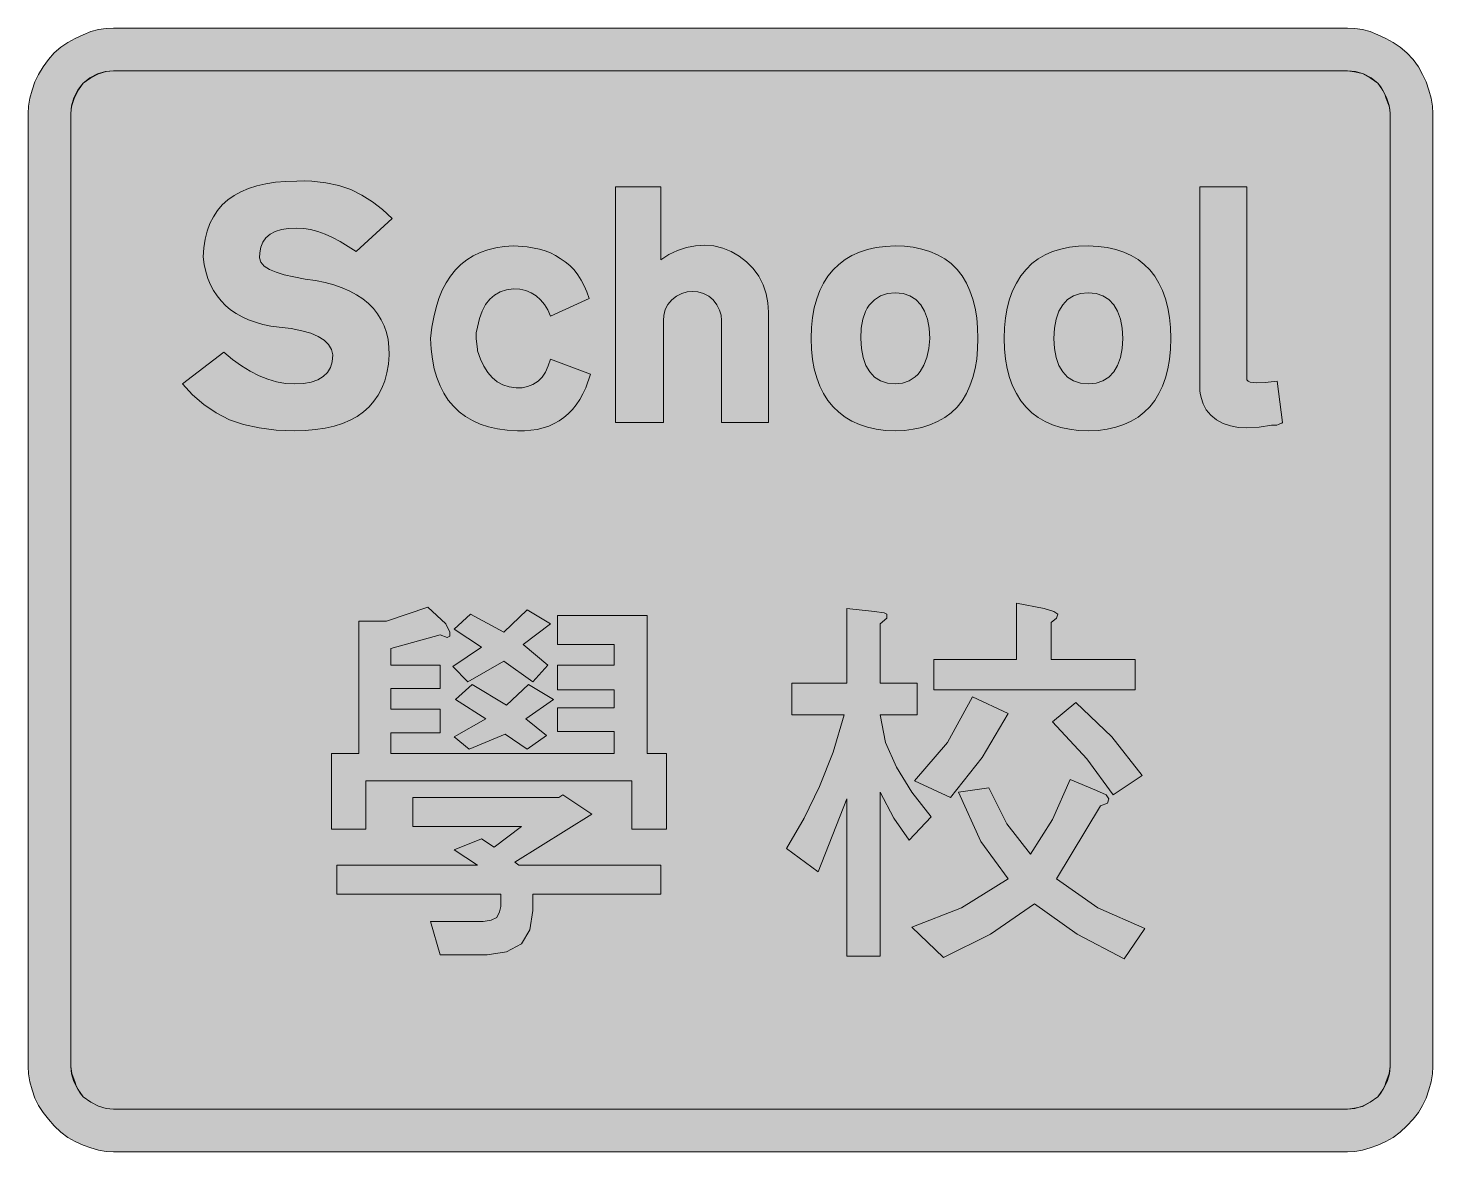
# Model space of a CAD drawing. Header units: metres. Extents: x 132 to 437, y 15 to 259.
import ezdxf

# ---------------------------------------------------------------- set-up
doc = ezdxf.new("R2010")
doc.units = ezdxf.units.M
doc.layers.add('FILL_BLACK_000000', color=7, linetype='Continuous', true_color=0x000000)
doc.layers.add('FILL_WHITE_FFFFFF', color=7, linetype='Continuous', true_color=0xffffff)

msp = doc.modelspace()

# ---------------------------------------------------------------- hatches: boundary and pattern name
at = {"layer": 'FILL_BLACK_000000', "true_color": 0x000000}
h = msp.add_hatch(color=7, dxfattribs=at)
h.dxf.hatch_style = 1
h.paths.add_polyline_path([(421.95, 258.72), (423.63, 258.26), (425.25, 257.52), (426.99, 256.78), (428.62, 255.91), (430.14, 254.86), (431.55, 253.62), (432.97, 252.17), (434.1, 250.58), (435.01, 248.94), (435.75, 247.32), (436.36, 245.52), (436.84, 243.76), (437.14, 242.05), (437.25, 240.42), (437.25, 33.12), (437.14, 31.49), (436.84, 29.78), (436.36, 28.02), (435.75, 26.22), (435.01, 24.65), (434.1, 23.11), (432.97, 21.62), (431.55, 20.22), (430.14, 18.8), (428.62, 17.67), (426.99, 16.76), (425.25, 16.02), (423.63, 15.41), (421.95, 14.93), (420.27, 14.63), (418.65, 14.52), (150.15, 14.52), (148.53, 14.63), (146.85, 14.93), (145.17, 15.41), (143.55, 16.02), (141.81, 16.76), (140.17, 17.67), (138.66, 18.8), (137.25, 20.22), (135.96, 21.62), (134.81, 23.11), (133.83, 24.65), (133.05, 26.22), (132.44, 28.02), (131.96, 29.78), (131.66, 31.49), (131.55, 33.12), (131.55, 240.42), (131.66, 242.05), (131.96, 243.76), (132.44, 245.52), (133.05, 247.32), (133.83, 248.94), (134.81, 250.58), (135.96, 252.17), (137.25, 253.62), (138.66, 254.86), (140.17, 255.91), (141.81, 256.78), (143.55, 257.52), (145.17, 258.26), (146.85, 258.72), (148.53, 258.95), (150.15, 259.02), (418.65, 259.02), (420.27, 258.95), (421.95, 258.72)])
h.paths.add_polyline_path([(148.53, 249.55), (146.85, 249.04), (145.17, 248.2), (143.55, 247.02), (142.92, 246.31), (142.37, 245.52), (141.52, 243.83), (141.02, 242.08), (140.85, 240.42), (140.85, 33.12), (141.02, 31.5), (141.52, 29.82), (142.37, 28.14), (143.55, 26.52), (145.17, 25.34), (146.85, 24.49), (148.53, 23.99), (150.15, 23.82), (418.65, 23.82), (420.27, 23.99), (421.95, 24.49), (423.63, 25.34), (425.25, 26.52), (425.87, 27.25), (426.37, 28.06), (426.77, 28.92), (427.05, 29.82), (427.72, 31.58), (427.95, 33.12), (427.95, 240.42), (427.9, 241.32), (427.74, 242.21), (427.16, 243.94), (426.3, 245.57), (425.25, 247.02), (423.8, 248.2), (422.17, 249.04), (420.44, 249.55), (418.65, 249.72), (150.15, 249.72), (148.53, 249.55)], flags=16)
h = msp.add_hatch(color=7, dxfattribs=at)
h.dxf.hatch_style = 1
h.paths.add_polyline_path([(181.9, 209.05), (182.21, 208.09), (182.92, 207.25), (184.05, 206.52), (185.52, 205.9), (187.27, 205.36), (189.37, 204.87), (191.85, 204.42), (194.08, 204.09), (196.17, 203.66), (198.11, 203.14), (199.9, 202.52), (201.54, 201.8), (203.05, 200.99), (204.4, 200.09), (205.61, 199.09), (206.68, 198.01), (207.6, 196.83), (208.38, 195.57), (209.02, 194.21), (209.52, 192.77), (209.87, 191.24), (210.08, 189.62), (210.15, 187.92), (209.96, 185.91), (209.63, 184.02), (209.15, 182.28), (208.52, 180.66), (207.74, 179.17), (206.82, 177.82), (205.74, 176.6), (204.52, 175.51), (203.16, 174.55), (201.64, 173.71), (199.98, 173.01), (198.17, 172.44), (196.21, 171.99), (194.1, 171.67), (191.85, 171.48), (189.45, 171.42), (185.52, 171.58), (181.84, 172.06), (178.44, 172.81), (175.35, 173.82), (172.49, 175.33), (169.8, 177.16), (167.33, 179.26), (165.15, 181.62), (174.15, 188.52), (176.06, 186.93), (177.97, 185.54), (179.89, 184.36), (181.8, 183.38), (183.71, 182.62), (185.62, 182.07), (187.54, 181.73), (189.45, 181.62), (191.45, 181.72), (193.17, 182.01), (194.61, 182.51), (195.79, 183.19), (196.7, 184.08), (197.34, 185.16), (197.72, 186.44), (197.85, 187.92), (197.57, 189.1), (196.95, 190.17), (195.99, 191.11), (194.7, 191.93), (193.07, 192.63), (191.1, 193.19), (188.79, 193.63), (186.15, 193.92), (184.34, 194.19), (182.64, 194.55), (181.03, 195.01), (179.52, 195.55), (178.12, 196.19), (176.82, 196.92), (175.62, 197.73), (174.53, 198.64), (173.54, 199.65), (172.66, 200.74), (171.88, 201.93), (171.22, 203.2), (170.66, 204.57), (170.21, 206.03), (169.87, 207.58), (169.65, 209.22), (169.78, 211.23), (170.07, 213.12), (170.51, 214.86), (171.11, 216.48), (171.86, 217.97), (172.76, 219.32), (173.81, 220.54), (175.01, 221.63), (176.37, 222.59), (177.87, 223.43), (179.53, 224.13), (181.34, 224.7), (183.29, 225.15), (185.4, 225.47), (187.65, 225.66), (190.05, 225.72), (191.71, 225.78), (193.31, 225.73), (196.35, 225.38), (199.16, 224.75), (201.75, 223.92), (204.17, 222.68), (206.47, 221.22), (208.67, 219.53), (210.75, 217.62), (202.95, 210.42), (199.46, 212.61), (197.79, 213.48), (196.16, 214.21), (194.58, 214.78), (193.04, 215.19), (191.53, 215.44), (190.05, 215.52), (188.25, 215.44), (186.67, 215.18), (185.32, 214.76), (184.2, 214.17), (183.3, 213.41), (182.62, 212.48), (182.17, 211.39), (181.95, 210.12), (181.9, 209.05)])
h = msp.add_hatch(color=7, dxfattribs=at)
h.dxf.hatch_style = 1
h.paths.add_polyline_path([(271, 209.74), (272.86, 210.63), (274.8, 211.27), (276.79, 211.66), (278.79, 211.78), (280.77, 211.62), (282.7, 211.17), (284.55, 210.42), (286.29, 209.41), (287.89, 208.17), (289.32, 206.71), (290.55, 205.02), (291.51, 203.17), (292.16, 201.23), (292.53, 199.24), (292.65, 197.22), (292.65, 173.22), (282.45, 173.22), (282.45, 195.42), (282.34, 196.54), (282, 197.67), (281.44, 198.79), (280.65, 199.92), (279.65, 200.71), (278.51, 201.27), (277.32, 201.61), (276.15, 201.72), (274.98, 201.61), (273.79, 201.27), (272.65, 200.71), (271.65, 199.92), (270.79, 198.87), (270.15, 197.82), (269.89, 196.51), (269.85, 195.42), (269.85, 173.22), (259.35, 173.22), (259.35, 224.52), (269.25, 224.52), (269.25, 208.62), (271, 209.74)])
h = msp.add_hatch(color=7, dxfattribs=at)
h.dxf.hatch_style = 1
h.paths.add_polyline_path([(396.75, 184.32), (396.75, 184.02), (396.75, 182.82), (396.75, 182.52), (397.05, 182.22), (397.49, 182.01), (398.81, 181.81), (400.76, 181.89), (403.35, 182.22), (404.55, 173.22), (404.36, 173.07), (403.95, 172.92), (403.67, 172.75), (403.28, 172.66), (402.15, 172.62), (399.45, 172.21), (396.75, 172.02), (394.96, 172.13), (393.22, 172.47), (391.6, 173.03), (390.15, 173.82), (388.92, 174.82), (387.94, 175.99), (387.24, 177.28), (386.85, 178.62), (386.59, 179.59), (386.55, 180.12), (386.55, 181.02), (386.55, 181.32), (386.55, 224.52), (396.75, 224.52), (396.75, 184.32)])
h = msp.add_hatch(color=7, dxfattribs=at)
h.dxf.hatch_style = 1
h.paths.add_polyline_path([(240.14, 211.45), (242.81, 210.94), (244.04, 210.57), (245.21, 210.1), (246.31, 209.55), (247.35, 208.92), (248.43, 208.19), (249.43, 207.35), (250.35, 206.4), (251.17, 205.36), (251.92, 204.21), (252.58, 202.97), (253.16, 201.64), (253.65, 200.22), (245.25, 196.32), (244.63, 197.7), (243.9, 198.9), (243.06, 199.93), (242.1, 200.78), (241.03, 201.45), (239.85, 201.93), (238.56, 202.22), (237.15, 202.32), (235.65, 202.09), (234.29, 201.64), (233.07, 200.95), (232.01, 200.03), (231.11, 198.87), (230.36, 197.47), (229.77, 195.82), (229.35, 193.92), (229.09, 192.72), (229.05, 191.52), (229.35, 189.12), (229.35, 188.82), (229.97, 187.02), (230.7, 185.44), (231.56, 184.09), (232.54, 182.97), (233.64, 182.07), (234.88, 181.39), (236.24, 180.94), (237.75, 180.72), (239.05, 180.79), (240.26, 181.02), (241.42, 181.48), (242.55, 182.22), (243.39, 183.05), (244.13, 184.17), (244.74, 185.51), (245.25, 187.02), (253.95, 183.72), (252.91, 180.77), (252.29, 179.44), (251.59, 178.21), (250.83, 177.08), (250, 176.06), (249.1, 175.13), (248.14, 174.31), (247.11, 173.59), (246.01, 172.97), (244.84, 172.45), (243.61, 172.03), (242.32, 171.72), (240.96, 171.52), (239.54, 171.42), (238.05, 171.42), (235.81, 171.55), (233.72, 171.84), (231.76, 172.28), (229.95, 172.87), (228.28, 173.62), (226.74, 174.51), (225.35, 175.55), (224.1, 176.74), (222.99, 178.08), (222.02, 179.57), (221.19, 181.2), (220.5, 182.98), (219.95, 184.9), (219.54, 186.96), (219.28, 189.17), (219.15, 191.52), (219.43, 193.92), (219.82, 196.16), (220.33, 198.25), (220.95, 200.19), (221.68, 201.97), (222.52, 203.6), (223.48, 205.08), (224.55, 206.41), (225.73, 207.58), (227.02, 208.61), (228.43, 209.48), (229.95, 210.21), (231.58, 210.78), (233.33, 211.21), (235.18, 211.49), (237.15, 211.62), (240.14, 211.45)])
h = msp.add_hatch(color=7, dxfattribs=at)
h.dxf.hatch_style = 1
h.paths.add_polyline_path([(337.97, 187.02), (337.62, 184.95), (337.12, 183.01), (336.49, 181.19), (335.72, 179.5), (334.8, 177.94), (333.75, 176.52), (332.44, 175.35), (331.01, 174.33), (329.45, 173.46), (327.79, 172.73), (326.02, 172.16), (324.17, 171.75), (322.25, 171.5), (320.25, 171.42), (318.12, 171.5), (316.1, 171.75), (314.22, 172.17), (312.45, 172.75), (310.82, 173.48), (309.32, 174.38), (307.95, 175.43), (306.71, 176.63), (305.61, 177.99), (304.66, 179.49), (303.84, 181.14), (303.16, 182.94), (302.64, 184.87), (302.26, 186.95), (302.03, 189.17), (301.95, 191.52), (302.03, 193.87), (302.26, 196.09), (302.64, 198.17), (303.16, 200.1), (303.84, 201.9), (304.66, 203.55), (305.61, 205.05), (306.71, 206.41), (307.95, 207.61), (309.32, 208.66), (310.82, 209.56), (312.45, 210.29), (314.22, 210.87), (316.1, 211.29), (318.12, 211.54), (320.25, 211.62), (322.25, 211.55), (324.17, 211.33), (326.02, 210.96), (327.79, 210.42), (329.45, 209.72), (331.01, 208.84), (332.44, 207.77), (333.75, 206.52), (334.8, 205.1), (335.72, 203.54), (336.49, 201.85), (337.12, 200.03), (337.62, 198.09), (337.97, 196.02), (338.18, 193.83), (338.25, 191.52), (338.18, 189.21), (337.97, 187.02)])
h.paths.add_polyline_path([(327.25, 195.72), (326.64, 197.42), (325.8, 198.83), (324.73, 199.95), (323.45, 200.76), (321.95, 201.25), (320.25, 201.42), (318.56, 201.25), (317.06, 200.74), (315.74, 199.9), (314.55, 198.72), (314.13, 198.1), (313.76, 197.38), (313.2, 195.68), (312.86, 193.7), (312.75, 191.52), (312.88, 189.29), (313.25, 187.32), (313.86, 185.62), (314.7, 184.21), (315.77, 183.09), (317.05, 182.28), (318.55, 181.79), (320.25, 181.62), (321.81, 181.79), (323.29, 182.29), (324.6, 183.14), (325.16, 183.69), (325.65, 184.32), (326.48, 185.66), (327.15, 187.36), (327.59, 189.34), (327.75, 191.52), (327.62, 193.75), (327.25, 195.72)], flags=16)
h = msp.add_hatch(color=7, dxfattribs=at)
h.dxf.hatch_style = 1
h.paths.add_polyline_path([(379.96, 186.95), (379.59, 184.87), (379.08, 182.94), (378.43, 181.14), (377.64, 179.49), (376.71, 177.99), (375.64, 176.63), (374.43, 175.43), (373.09, 174.38), (371.61, 173.48), (370, 172.75), (368.26, 172.17), (366.38, 171.75), (364.38, 171.5), (362.25, 171.42), (360.16, 171.5), (358.16, 171.75), (356.26, 172.16), (354.49, 172.73), (352.84, 173.46), (351.32, 174.33), (349.96, 175.35), (348.75, 176.52), (347.6, 177.94), (346.61, 179.5), (345.78, 181.19), (345.11, 183.01), (344.6, 184.95), (344.24, 187.02), (344.02, 189.21), (343.95, 191.52), (344.02, 193.83), (344.24, 196.02), (344.6, 198.09), (345.11, 200.03), (345.78, 201.85), (346.61, 203.54), (347.6, 205.1), (348.75, 206.52), (349.96, 207.77), (351.32, 208.84), (352.84, 209.72), (354.49, 210.42), (356.26, 210.96), (358.16, 211.33), (360.16, 211.55), (362.25, 211.62), (364.38, 211.54), (366.38, 211.29), (368.26, 210.87), (370, 210.29), (371.61, 209.56), (373.09, 208.66), (374.43, 207.61), (375.64, 206.41), (376.71, 205.05), (377.64, 203.55), (378.43, 201.9), (379.08, 200.1), (379.59, 198.17), (379.96, 196.09), (380.18, 193.87), (380.25, 191.52), (380.18, 189.17), (379.96, 186.95)])
h.paths.add_polyline_path([(369.25, 195.72), (368.64, 197.42), (367.8, 198.83), (366.73, 199.95), (365.45, 200.76), (363.95, 201.25), (362.25, 201.42), (360.55, 201.25), (359.05, 200.76), (357.77, 199.95), (356.7, 198.83), (355.86, 197.42), (355.25, 195.72), (354.88, 193.75), (354.75, 191.52), (354.88, 189.29), (355.25, 187.32), (355.86, 185.62), (356.7, 184.21), (357.77, 183.09), (359.05, 182.28), (360.55, 181.79), (362.25, 181.62), (363.95, 181.79), (365.45, 182.28), (366.73, 183.09), (367.8, 184.21), (368.64, 185.62), (369.25, 187.32), (369.62, 189.29), (369.75, 191.52), (369.62, 193.75), (369.25, 195.72)], flags=16)
h = msp.add_hatch(color=7, dxfattribs=at)
h.dxf.hatch_style = 1
h.paths.add_polyline_path([(209.55, 130.02), (218.55, 133.02), (222.45, 129.42), (223.35, 127.62), (223.35, 126.72), (222.75, 126.42), (221.25, 127.02), (210.45, 124.02), (210.45, 120.42), (221.25, 120.42), (221.25, 115.32), (210.45, 115.32), (210.45, 110.82), (221.25, 110.82), (221.25, 105.72), (210.45, 105.72), (210.45, 101.22), (259.05, 101.22), (259.05, 106.02), (246.75, 106.02), (246.75, 111.12), (247.05, 111.12), (259.05, 111.12), (259.05, 115.02), (246.75, 115.02), (246.75, 120.42), (259.05, 120.42), (259.05, 124.92), (246.75, 124.92), (246.75, 131.22), (266.25, 131.22), (266.25, 101.22), (270.45, 101.22), (270.45, 84.72), (262.95, 84.72), (262.95, 95.22), (205.05, 95.22), (205.05, 84.72), (197.55, 84.72), (197.55, 101.22), (203.55, 101.22), (203.55, 130.02), (209.55, 130.02)])
h = msp.add_hatch(color=7, dxfattribs=at)
h.dxf.hatch_style = 1
h.paths.add_polyline_path([(235.05, 127.62), (240.15, 132.42), (245.25, 129.42), (239.25, 124.92), (244.65, 120.42), (241.35, 116.82), (235.05, 121.32), (227.25, 116.82), (223.95, 120.12), (230.25, 124.32), (224.25, 128.22), (227.85, 131.52), (235.05, 127.62)])
h = msp.add_hatch(color=7, dxfattribs=at)
h.dxf.hatch_style = 1
h.paths.add_polyline_path([(315.75, 132.12), (317.85, 131.82), (318.45, 131.52), (318.45, 130.62), (316.95, 129.42), (316.95, 116.52), (325.05, 116.52), (325.05, 109.62), (316.95, 109.62), (318.15, 103.62), (320.55, 98.22), (323.85, 92.82), (328.05, 87.42), (323.25, 82.32), (319.95, 87.12), (316.95, 92.82), (316.95, 57.12), (309.75, 57.12), (309.75, 91.32), (303.45, 75.42), (296.55, 80.52), (300.45, 87.12), (303.75, 94.02), (306.75, 101.52), (309.15, 109.62), (297.75, 109.62), (297.75, 116.52), (309.75, 116.52), (309.75, 132.72), (315.75, 132.12)])
h = msp.add_hatch(color=7, dxfattribs=at)
h.dxf.hatch_style = 1
h.paths.add_polyline_path([(352.65, 132.72), (354.75, 132.12), (355.65, 131.52), (355.35, 130.62), (354.15, 129.72), (354.15, 121.62), (372.45, 121.62), (372.45, 115.02), (328.65, 115.02), (328.65, 121.62), (346.65, 121.62), (346.65, 133.92), (352.65, 132.72)])
h = msp.add_hatch(color=7, dxfattribs=at)
h.dxf.hatch_style = 1
h.paths.add_polyline_path([(224.55, 112.92), (228.15, 116.22), (235.65, 111.72), (240.45, 116.22), (245.85, 112.92), (239.85, 108.72), (244.35, 105.12), (240.15, 102.12), (235.35, 105.42), (227.55, 102.12), (224.25, 104.82), (231.15, 108.72), (224.55, 112.92)])
h = msp.add_hatch(color=7, dxfattribs=at)
h.dxf.hatch_style = 1
h.paths.add_polyline_path([(339.15, 100.32), (332.25, 91.62), (324.45, 95.22), (331.65, 103.62), (337.05, 113.52), (344.85, 109.92), (339.15, 100.32)])
h = msp.add_hatch(color=7, dxfattribs=at)
h.dxf.hatch_style = 1
h.paths.add_polyline_path([(367.35, 104.82), (373.95, 96.42), (367.65, 92.22), (361.95, 100.02), (354.45, 108.12), (359.55, 112.32), (367.35, 104.82)])
h = msp.add_hatch(color=7, dxfattribs=at)
h.dxf.hatch_style = 1
h.paths.add_polyline_path([(366.15, 92.22), (366.75, 91.32), (366.45, 90.42), (364.95, 89.82), (355.35, 73.92), (364.35, 67.62), (374.55, 63.12), (370.05, 56.52), (359.85, 61.92), (350.55, 68.52), (340.95, 61.92), (330.75, 56.82), (323.85, 63.42), (334.65, 67.62), (344.85, 73.92), (338.85, 82.02), (334.05, 92.82), (340.65, 93.72), (344.55, 85.92), (349.65, 79.32), (354.45, 86.82), (358.35, 95.52), (364.05, 93.12), (366.15, 92.22)])
h = msp.add_hatch(color=7, dxfattribs=at)
h.dxf.hatch_style = 1
h.paths.add_polyline_path([(247.05, 91.62), (247.95, 92.22), (254.25, 88.02), (237.45, 77.52), (238.35, 76.92), (269.25, 76.92), (269.25, 70.62), (241.35, 70.62), (241.35, 67.02), (240.75, 62.82), (238.95, 59.82), (235.65, 58.02), (231.45, 57.42), (221.25, 57.42), (219.15, 64.62), (230.55, 64.62), (232.35, 64.92), (233.55, 65.52), (234.15, 66.72), (234.45, 67.92), (234.45, 70.62), (198.75, 70.62), (198.75, 76.92), (229.35, 76.92), (224.25, 80.22), (230.25, 82.62), (232.95, 80.82), (238.95, 85.32), (215.25, 85.32), (215.25, 91.62), (247.05, 91.62)])
at = {"layer": 'FILL_WHITE_FFFFFF', "true_color": 0xffffff}
h = msp.add_hatch(color=7, dxfattribs=at)
h.dxf.hatch_style = 1
h.paths.add_polyline_path([(418.65, 249.72), (420.19, 249.53), (421.95, 249.12), (423.6, 248.18), (425.25, 247.02), (425.87, 246.29), (426.37, 245.48), (426.77, 244.62), (427.05, 243.72), (427.72, 242.07), (427.89, 241.27), (427.95, 240.42), (427.95, 33.12), (427.78, 31.5), (427.27, 29.82), (426.43, 28.14), (425.25, 26.52), (423.6, 25.36), (421.95, 24.42), (420.19, 24.01), (418.65, 23.82), (150.15, 23.82), (148.53, 23.99), (146.85, 24.49), (145.17, 25.34), (143.55, 26.52), (142.93, 27.25), (142.42, 28.06), (142.03, 28.92), (141.75, 29.82), (141.07, 31.58), (140.85, 33.12), (140.85, 240.42), (140.9, 241.32), (141.06, 242.21), (141.64, 243.94), (142.5, 245.57), (143.55, 247.02), (145, 248.2), (146.62, 249.04), (148.36, 249.55), (150.15, 249.72), (418.65, 249.72)])

# ---------------------------------------------------------------- linework, layer by layer
at = {"layer": 'FILL_BLACK_000000', "lineweight": 0, "true_color": 0x000000}
for points in [[(421.95, 258.72), (423.63, 258.26), (425.25, 257.52), (426.99, 256.78), (428.62, 255.91), (430.14, 254.86), (431.55, 253.62), (432.97, 252.17), (434.1, 250.58), (435.01, 248.94), (435.75, 247.32), (436.36, 245.52), (436.84, 243.76), (437.14, 242.05), (437.25, 240.42), (437.25, 33.12), (437.14, 31.49), (436.84, 29.78), (436.36, 28.02), (435.75, 26.22), (435.01, 24.65), (434.1, 23.11), (432.97, 21.62), (431.55, 20.22), (430.14, 18.8), (428.62, 17.67), (426.99, 16.76), (425.25, 16.02), (423.63, 15.41), (421.95, 14.93), (420.27, 14.63), (418.65, 14.52), (150.15, 14.52), (148.53, 14.63), (146.85, 14.93), (145.17, 15.41), (143.55, 16.02), (141.81, 16.76), (140.17, 17.67), (138.66, 18.8), (137.25, 20.22), (135.96, 21.62), (134.81, 23.11), (133.83, 24.65), (133.05, 26.22), (132.44, 28.02), (131.96, 29.78), (131.66, 31.49), (131.55, 33.12), (131.55, 240.42), (131.66, 242.05), (131.96, 243.76), (132.44, 245.52), (133.05, 247.32), (133.83, 248.94), (134.81, 250.58), (135.96, 252.17), (137.25, 253.62), (138.66, 254.86), (140.17, 255.91), (141.81, 256.78), (143.55, 257.52), (145.17, 258.26), (146.85, 258.72), (148.53, 258.95), (150.15, 259.02), (418.65, 259.02), (420.27, 258.95)], [(148.53, 249.55), (146.85, 249.04), (145.17, 248.2), (143.55, 247.02), (142.92, 246.31), (142.37, 245.52), (141.52, 243.83), (141.02, 242.08), (140.85, 240.42), (140.85, 33.12), (141.02, 31.5), (141.52, 29.82), (142.37, 28.14), (143.55, 26.52), (145.17, 25.34), (146.85, 24.49), (148.53, 23.99), (150.15, 23.82), (418.65, 23.82), (420.27, 23.99), (421.95, 24.49), (423.63, 25.34), (425.25, 26.52), (425.87, 27.25), (426.37, 28.06), (426.77, 28.92), (427.05, 29.82), (427.72, 31.58), (427.95, 33.12), (427.95, 240.42), (427.9, 241.32), (427.74, 242.21), (427.16, 243.94), (426.3, 245.57), (425.25, 247.02), (423.8, 248.2), (422.17, 249.04), (420.44, 249.55), (418.65, 249.72), (150.15, 249.72)], [(181.9, 209.05), (182.21, 208.09), (182.92, 207.25), (184.05, 206.52), (185.52, 205.9), (187.27, 205.36), (189.37, 204.87), (191.85, 204.42), (194.08, 204.09), (196.17, 203.66), (198.11, 203.14), (199.9, 202.52), (201.54, 201.8), (203.05, 200.99), (204.4, 200.09), (205.61, 199.09), (206.68, 198.01), (207.6, 196.83), (208.38, 195.57), (209.02, 194.21), (209.52, 192.77), (209.87, 191.24), (210.08, 189.62), (210.15, 187.92), (209.96, 185.91), (209.63, 184.02), (209.15, 182.28), (208.52, 180.66), (207.74, 179.17), (206.82, 177.82), (205.74, 176.6), (204.52, 175.51), (203.16, 174.55), (201.64, 173.71), (199.98, 173.01), (198.17, 172.44), (196.21, 171.99), (194.1, 171.67), (191.85, 171.48), (189.45, 171.42), (185.52, 171.58), (181.84, 172.06), (178.44, 172.81), (175.35, 173.82), (172.49, 175.33), (169.8, 177.16), (167.33, 179.26), (165.15, 181.62), (174.15, 188.52), (176.06, 186.93), (177.97, 185.54), (179.89, 184.36), (181.8, 183.38), (183.71, 182.62), (185.62, 182.07), (187.54, 181.73), (189.45, 181.62), (191.45, 181.72), (193.17, 182.01), (194.61, 182.51), (195.79, 183.19), (196.7, 184.08), (197.34, 185.16), (197.72, 186.44), (197.85, 187.92), (197.57, 189.1), (196.95, 190.17), (195.99, 191.11), (194.7, 191.93), (193.07, 192.63), (191.1, 193.19), (188.79, 193.63), (186.15, 193.92), (184.34, 194.19), (182.64, 194.55), (181.03, 195.01), (179.52, 195.55), (178.12, 196.19), (176.82, 196.92), (175.62, 197.73), (174.53, 198.64), (173.54, 199.65), (172.66, 200.74), (171.88, 201.93), (171.22, 203.2), (170.66, 204.57), (170.21, 206.03), (169.87, 207.58), (169.65, 209.22), (169.78, 211.23), (170.07, 213.12), (170.51, 214.86), (171.11, 216.48), (171.86, 217.97), (172.76, 219.32), (173.81, 220.54), (175.01, 221.63), (176.37, 222.59), (177.87, 223.43), (179.53, 224.13), (181.34, 224.7), (183.29, 225.15), (185.4, 225.47), (187.65, 225.66), (190.05, 225.72), (191.71, 225.78), (193.31, 225.73), (196.35, 225.38), (199.16, 224.75), (201.75, 223.92), (204.17, 222.68), (206.47, 221.22), (208.67, 219.53), (210.75, 217.62), (202.95, 210.42), (199.46, 212.61), (197.79, 213.48), (196.16, 214.21), (194.58, 214.78), (193.04, 215.19), (191.53, 215.44), (190.05, 215.52), (188.25, 215.44), (186.67, 215.18), (185.32, 214.76), (184.2, 214.17), (183.3, 213.41), (182.62, 212.48), (182.17, 211.39), (181.95, 210.12)], [(271, 209.74), (272.86, 210.63), (274.8, 211.27), (276.79, 211.66), (278.79, 211.78), (280.77, 211.62), (282.7, 211.17), (284.55, 210.42), (286.29, 209.41), (287.89, 208.17), (289.32, 206.71), (290.55, 205.02), (291.51, 203.17), (292.16, 201.23), (292.53, 199.24), (292.65, 197.22), (292.65, 173.22), (282.45, 173.22), (282.45, 195.42), (282.34, 196.54), (282, 197.67), (281.44, 198.79), (280.65, 199.92), (279.65, 200.71), (278.51, 201.27), (277.32, 201.61), (276.15, 201.72), (274.98, 201.61), (273.79, 201.27), (272.65, 200.71), (271.65, 199.92), (270.79, 198.87), (270.15, 197.82), (269.89, 196.51), (269.85, 195.42), (269.85, 173.22), (259.35, 173.22), (259.35, 224.52), (269.25, 224.52), (269.25, 208.62)], [(396.75, 184.32), (396.75, 184.02), (396.75, 182.82), (396.75, 182.52), (397.05, 182.22), (397.49, 182.01), (398.81, 181.81), (400.76, 181.89), (403.35, 182.22), (404.55, 173.22), (404.36, 173.07), (403.95, 172.92), (403.67, 172.75), (403.28, 172.66), (402.15, 172.62), (399.45, 172.21), (396.75, 172.02), (394.96, 172.13), (393.22, 172.47), (391.6, 173.03), (390.15, 173.82), (388.92, 174.82), (387.94, 175.99), (387.24, 177.28), (386.85, 178.62), (386.59, 179.59), (386.55, 180.12), (386.55, 181.02), (386.55, 181.32), (386.55, 224.52), (396.75, 224.52)], [(240.14, 211.45), (242.81, 210.94), (244.04, 210.57), (245.21, 210.1), (246.31, 209.55), (247.35, 208.92), (248.43, 208.19), (249.43, 207.35), (250.35, 206.4), (251.17, 205.36), (251.92, 204.21), (252.58, 202.97), (253.16, 201.64), (253.65, 200.22), (245.25, 196.32), (244.63, 197.7), (243.9, 198.9), (243.06, 199.93), (242.1, 200.78), (241.03, 201.45), (239.85, 201.93), (238.56, 202.22), (237.15, 202.32), (235.65, 202.09), (234.29, 201.64), (233.07, 200.95), (232.01, 200.03), (231.11, 198.87), (230.36, 197.47), (229.77, 195.82), (229.35, 193.92), (229.09, 192.72), (229.05, 191.52), (229.35, 189.12), (229.35, 188.82), (229.97, 187.02), (230.7, 185.44), (231.56, 184.09), (232.54, 182.97), (233.64, 182.07), (234.88, 181.39), (236.24, 180.94), (237.75, 180.72), (239.05, 180.79), (240.26, 181.02), (241.42, 181.48), (242.55, 182.22), (243.39, 183.05), (244.13, 184.17), (244.74, 185.51), (245.25, 187.02), (253.95, 183.72), (252.91, 180.77), (252.29, 179.44), (251.59, 178.21), (250.83, 177.08), (250, 176.06), (249.1, 175.13), (248.14, 174.31), (247.11, 173.59), (246.01, 172.97), (244.84, 172.45), (243.61, 172.03), (242.32, 171.72), (240.96, 171.52), (239.54, 171.42), (238.05, 171.42), (235.81, 171.55), (233.72, 171.84), (231.76, 172.28), (229.95, 172.87), (228.28, 173.62), (226.74, 174.51), (225.35, 175.55), (224.1, 176.74), (222.99, 178.08), (222.02, 179.57), (221.19, 181.2), (220.5, 182.98), (219.95, 184.9), (219.54, 186.96), (219.28, 189.17), (219.15, 191.52), (219.43, 193.92), (219.82, 196.16), (220.33, 198.25), (220.95, 200.19), (221.68, 201.97), (222.52, 203.6), (223.48, 205.08), (224.55, 206.41), (225.73, 207.58), (227.02, 208.61), (228.43, 209.48), (229.95, 210.21), (231.58, 210.78), (233.33, 211.21), (235.18, 211.49), (237.15, 211.62)], [(337.97, 187.02), (337.62, 184.95), (337.12, 183.01), (336.49, 181.19), (335.72, 179.5), (334.8, 177.94), (333.75, 176.52), (332.44, 175.35), (331.01, 174.33), (329.45, 173.46), (327.79, 172.73), (326.02, 172.16), (324.17, 171.75), (322.25, 171.5), (320.25, 171.42), (318.12, 171.5), (316.1, 171.75), (314.22, 172.17), (312.45, 172.75), (310.82, 173.48), (309.32, 174.38), (307.95, 175.43), (306.71, 176.63), (305.61, 177.99), (304.66, 179.49), (303.84, 181.14), (303.16, 182.94), (302.64, 184.87), (302.26, 186.95), (302.03, 189.17), (301.95, 191.52), (302.03, 193.87), (302.26, 196.09), (302.64, 198.17), (303.16, 200.1), (303.84, 201.9), (304.66, 203.55), (305.61, 205.05), (306.71, 206.41), (307.95, 207.61), (309.32, 208.66), (310.82, 209.56), (312.45, 210.29), (314.22, 210.87), (316.1, 211.29), (318.12, 211.54), (320.25, 211.62), (322.25, 211.55), (324.17, 211.33), (326.02, 210.96), (327.79, 210.42), (329.45, 209.72), (331.01, 208.84), (332.44, 207.77), (333.75, 206.52), (334.8, 205.1), (335.72, 203.54), (336.49, 201.85), (337.12, 200.03), (337.62, 198.09), (337.97, 196.02), (338.18, 193.83), (338.25, 191.52), (338.18, 189.21)], [(379.96, 186.95), (379.59, 184.87), (379.08, 182.94), (378.43, 181.14), (377.64, 179.49), (376.71, 177.99), (375.64, 176.63), (374.43, 175.43), (373.09, 174.38), (371.61, 173.48), (370, 172.75), (368.26, 172.17), (366.38, 171.75), (364.38, 171.5), (362.25, 171.42), (360.16, 171.5), (358.16, 171.75), (356.26, 172.16), (354.49, 172.73), (352.84, 173.46), (351.32, 174.33), (349.96, 175.35), (348.75, 176.52), (347.6, 177.94), (346.61, 179.5), (345.78, 181.19), (345.11, 183.01), (344.6, 184.95), (344.24, 187.02), (344.02, 189.21), (343.95, 191.52), (344.02, 193.83), (344.24, 196.02), (344.6, 198.09), (345.11, 200.03), (345.78, 201.85), (346.61, 203.54), (347.6, 205.1), (348.75, 206.52), (349.96, 207.77), (351.32, 208.84), (352.84, 209.72), (354.49, 210.42), (356.26, 210.96), (358.16, 211.33), (360.16, 211.55), (362.25, 211.62), (364.38, 211.54), (366.38, 211.29), (368.26, 210.87), (370, 210.29), (371.61, 209.56), (373.09, 208.66), (374.43, 207.61), (375.64, 206.41), (376.71, 205.05), (377.64, 203.55), (378.43, 201.9), (379.08, 200.1), (379.59, 198.17), (379.96, 196.09), (380.18, 193.87), (380.25, 191.52), (380.18, 189.17)], [(327.25, 195.72), (326.64, 197.42), (325.8, 198.83), (324.73, 199.95), (323.45, 200.76), (321.95, 201.25), (320.25, 201.42), (318.56, 201.25), (317.06, 200.74), (315.74, 199.9), (314.55, 198.72), (314.13, 198.1), (313.76, 197.38), (313.2, 195.68), (312.86, 193.7), (312.75, 191.52), (312.88, 189.29), (313.25, 187.32), (313.86, 185.62), (314.7, 184.21), (315.77, 183.09), (317.05, 182.28), (318.55, 181.79), (320.25, 181.62), (321.81, 181.79), (323.29, 182.29), (324.6, 183.14), (325.16, 183.69), (325.65, 184.32), (326.48, 185.66), (327.15, 187.36), (327.59, 189.34), (327.75, 191.52), (327.62, 193.75)], [(369.25, 195.72), (368.64, 197.42), (367.8, 198.83), (366.73, 199.95), (365.45, 200.76), (363.95, 201.25), (362.25, 201.42), (360.55, 201.25), (359.05, 200.76), (357.77, 199.95), (356.7, 198.83), (355.86, 197.42), (355.25, 195.72), (354.88, 193.75), (354.75, 191.52), (354.88, 189.29), (355.25, 187.32), (355.86, 185.62), (356.7, 184.21), (357.77, 183.09), (359.05, 182.28), (360.55, 181.79), (362.25, 181.62), (363.95, 181.79), (365.45, 182.28), (366.73, 183.09), (367.8, 184.21), (368.64, 185.62), (369.25, 187.32), (369.62, 189.29), (369.75, 191.52), (369.62, 193.75)], [(209.55, 130.02), (218.55, 133.02), (222.45, 129.42), (223.35, 127.62), (223.35, 126.72), (222.75, 126.42), (221.25, 127.02), (210.45, 124.02), (210.45, 120.42), (221.25, 120.42), (221.25, 115.32), (210.45, 115.32), (210.45, 110.82), (221.25, 110.82), (221.25, 105.72), (210.45, 105.72), (210.45, 101.22), (259.05, 101.22), (259.05, 106.02), (246.75, 106.02), (246.75, 111.12), (247.05, 111.12), (259.05, 111.12), (259.05, 115.02), (246.75, 115.02), (246.75, 120.42), (259.05, 120.42), (259.05, 124.92), (246.75, 124.92), (246.75, 131.22), (266.25, 131.22), (266.25, 101.22), (270.45, 101.22), (270.45, 84.72), (262.95, 84.72), (262.95, 95.22), (205.05, 95.22), (205.05, 84.72), (197.55, 84.72), (197.55, 101.22), (203.55, 101.22), (203.55, 130.02)], [(235.05, 127.62), (240.15, 132.42), (245.25, 129.42), (239.25, 124.92), (244.65, 120.42), (241.35, 116.82), (235.05, 121.32), (227.25, 116.82), (223.95, 120.12), (230.25, 124.32), (224.25, 128.22), (227.85, 131.52)], [(315.75, 132.12), (317.85, 131.82), (318.45, 131.52), (318.45, 130.62), (316.95, 129.42), (316.95, 116.52), (325.05, 116.52), (325.05, 109.62), (316.95, 109.62), (318.15, 103.62), (320.55, 98.22), (323.85, 92.82), (328.05, 87.42), (323.25, 82.32), (319.95, 87.12), (316.95, 92.82), (316.95, 57.12), (309.75, 57.12), (309.75, 91.32), (303.45, 75.42), (296.55, 80.52), (300.45, 87.12), (303.75, 94.02), (306.75, 101.52), (309.15, 109.62), (297.75, 109.62), (297.75, 116.52), (309.75, 116.52), (309.75, 132.72)], [(352.65, 132.72), (354.75, 132.12), (355.65, 131.52), (355.35, 130.62), (354.15, 129.72), (354.15, 121.62), (372.45, 121.62), (372.45, 115.02), (328.65, 115.02), (328.65, 121.62), (346.65, 121.62), (346.65, 133.92)], [(224.55, 112.92), (228.15, 116.22), (235.65, 111.72), (240.45, 116.22), (245.85, 112.92), (239.85, 108.72), (244.35, 105.12), (240.15, 102.12), (235.35, 105.42), (227.55, 102.12), (224.25, 104.82), (231.15, 108.72)], [(339.15, 100.32), (332.25, 91.62), (324.45, 95.22), (331.65, 103.62), (337.05, 113.52), (344.85, 109.92)], [(367.35, 104.82), (373.95, 96.42), (367.65, 92.22), (361.95, 100.02), (354.45, 108.12), (359.55, 112.32)], [(366.15, 92.22), (366.75, 91.32), (366.45, 90.42), (364.95, 89.82), (355.35, 73.92), (364.35, 67.62), (374.55, 63.12), (370.05, 56.52), (359.85, 61.92), (350.55, 68.52), (340.95, 61.92), (330.75, 56.82), (323.85, 63.42), (334.65, 67.62), (344.85, 73.92), (338.85, 82.02), (334.05, 92.82), (340.65, 93.72), (344.55, 85.92), (349.65, 79.32), (354.45, 86.82), (358.35, 95.52), (364.05, 93.12)], [(247.05, 91.62), (247.95, 92.22), (254.25, 88.02), (237.45, 77.52), (238.35, 76.92), (269.25, 76.92), (269.25, 70.62), (241.35, 70.62), (241.35, 67.02), (240.75, 62.82), (238.95, 59.82), (235.65, 58.02), (231.45, 57.42), (221.25, 57.42), (219.15, 64.62), (230.55, 64.62), (232.35, 64.92), (233.55, 65.52), (234.15, 66.72), (234.45, 67.92), (234.45, 70.62), (198.75, 70.62), (198.75, 76.92), (229.35, 76.92), (224.25, 80.22), (230.25, 82.62), (232.95, 80.82), (238.95, 85.32), (215.25, 85.32), (215.25, 91.62)]]:
    msp.add_lwpolyline(points, close=True, dxfattribs=at)
at = {"layer": 'FILL_WHITE_FFFFFF', "lineweight": 0, "true_color": 0xffffff}
msp.add_lwpolyline([(418.65, 249.72), (420.19, 249.53), (421.95, 249.12), (423.6, 248.18), (425.25, 247.02), (425.87, 246.29), (426.37, 245.48), (426.77, 244.62), (427.05, 243.72), (427.72, 242.07), (427.89, 241.27), (427.95, 240.42), (427.95, 33.12), (427.78, 31.5), (427.27, 29.82), (426.43, 28.14), (425.25, 26.52), (423.6, 25.36), (421.95, 24.42), (420.19, 24.01), (418.65, 23.82), (150.15, 23.82), (148.53, 23.99), (146.85, 24.49), (145.17, 25.34), (143.55, 26.52), (142.93, 27.25), (142.42, 28.06), (142.03, 28.92), (141.75, 29.82), (141.07, 31.58), (140.85, 33.12), (140.85, 240.42), (140.9, 241.32), (141.06, 242.21), (141.64, 243.94), (142.5, 245.57), (143.55, 247.02), (145, 248.2), (146.62, 249.04), (148.36, 249.55), (150.15, 249.72)], close=True, dxfattribs=at)

doc.saveas('drawing.dxf')
